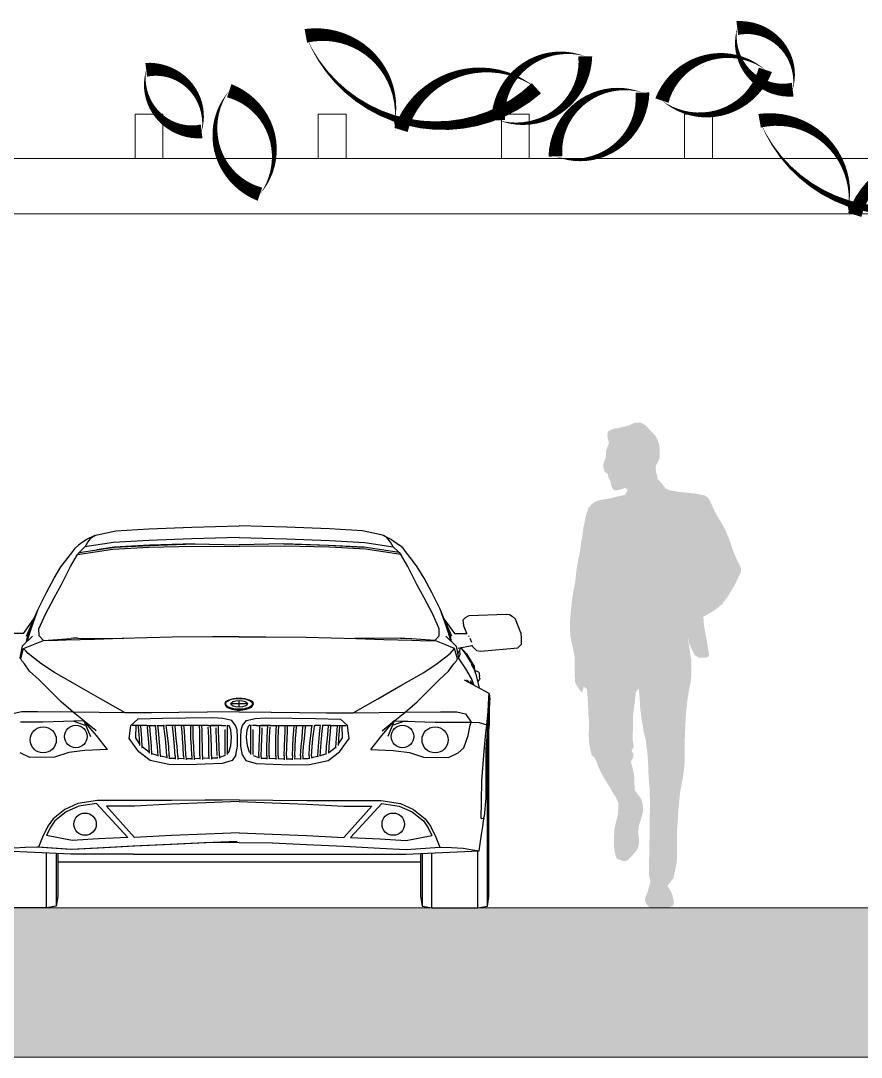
# Model space of a CAD drawing. Header units: metres. Extents: x -686 to 211, y -481 to 125.
# Drawn here: x -287.61 to -284.581, y -345.335 to -341.6 of the extents above; entities that cross this region are included whole.
import ezdxf

# ---------------------------------------------------------------- set-up
doc = ezdxf.new("R2010")
doc.units = ezdxf.units.M
for name, color, linetype in [('SRAFA', 251, 'Continuous'), ('SRAFY', 3, 'Continuous'), ('stafaz', 254, 'Continuous'), ('zariz.predmety', 203, 'Continuous'), ('ZDIVO', 1, 'Continuous')]:
    doc.layers.add(name, color=color, linetype=linetype)

msp = doc.modelspace()

# ---------------------------------------------------------------- hatches: boundary and pattern name
at = {"layer": 'SRAFA', "linetype": 'Continuous', "lineweight": 0}
msp.add_hatch(color=256, dxfattribs=at).paths.add_polyline_path([(-282.678, -344.7964), (-296.8726, -344.7964), (-296.8726, -345.3355), (-282.678, -345.3355)])
at = {"layer": 'stafaz', "linetype": 'Continuous', "ltscale": 0.001}
msp.add_hatch(color=256, dxfattribs=at).paths.add_polyline_path([(-285.3837, -344.0058), (-285.3936, -344.0202), (-285.3958, -344.0387), (-285.3978, -344.0534), (-285.3991, -344.0668), (-285.4011, -344.0816), (-285.4031, -344.097), (-285.4045, -344.1164), (-285.4045, -344.1298), (-285.4045, -344.1439), (-285.4045, -344.1606), (-285.4052, -344.1747), (-285.4058, -344.1888), (-285.4031, -344.2029), (-285.4011, -344.2176), (-285.4092, -344.231), (-285.4025, -344.2431), (-285.4031, -344.2538), (-285.4114, -344.2702), (-285.4045, -344.2967), (-285.4011, -344.3141), (-285.3991, -344.3275), (-285.3991, -344.3476), (-285.3974, -344.3732), (-285.3864, -344.3892), (-285.3743, -344.4046), (-285.3703, -344.418), (-285.3683, -344.4374), (-285.3683, -344.4508), (-285.3716, -344.4649), (-285.3763, -344.481), (-285.3827, -344.5), (-285.3852, -344.5258), (-285.3824, -344.5507), (-285.3824, -344.5614), (-285.3837, -344.5748), (-285.3904, -344.5896), (-285.4011, -344.6023), (-285.4132, -344.615), (-285.4239, -344.6258), (-285.4367, -344.6291), (-285.4494, -344.6244), (-285.4621, -344.6204), (-285.4675, -344.6056), (-285.4708, -344.5909), (-285.4722, -344.5748), (-285.4722, -344.5587), (-285.4728, -344.5447), (-285.4722, -344.5306), (-285.4708, -344.5145), (-285.4682, -344.5031), (-285.4661, -344.491), (-285.4615, -344.4743), (-285.4581, -344.4609), (-285.4574, -344.4421), (-285.4563, -344.4191), (-285.4667, -344.3972), (-285.4789, -344.3785), (-285.4863, -344.3644), (-285.4943, -344.3523), (-285.5043, -344.3356), (-285.5144, -344.3181), (-285.5204, -344.3067), (-285.5291, -344.288), (-285.5358, -344.2692), (-285.5419, -344.2558), (-285.5526, -344.2471), (-285.5566, -344.2317), (-285.5606, -344.2109), (-285.5626, -344.1975), (-285.5633, -344.1814), (-285.5633, -344.1633), (-285.5624, -344.1401), (-285.5633, -344.1131), (-285.5653, -344.099), (-285.5653, -344.0842), (-285.566, -344.0628), (-285.5673, -344.0447), (-285.5686, -344.0231), (-285.5707, -344.0085), (-285.5814, -343.9998), (-285.5874, -344.0212), (-285.5968, -344.0112), (-285.6062, -343.9971), (-285.6129, -343.983), (-285.6136, -343.967), (-285.6136, -343.9556), (-285.6136, -343.9395), (-285.6136, -343.9268), (-285.6136, -343.9087), (-285.6136, -343.8959), (-285.6176, -343.8751), (-285.6216, -343.8577), (-285.6243, -343.8437), (-285.627, -343.8329), (-285.629, -343.8215), (-285.6303, -343.8048), (-285.631, -343.7934), (-285.631, -343.7746), (-285.631, -343.7632), (-285.6297, -343.7471), (-285.6283, -343.7364), (-285.627, -343.7223), (-285.625, -343.7029), (-285.6236, -343.6848), (-285.621, -343.6707), (-285.6189, -343.6553), (-285.6163, -343.6446), (-285.6129, -343.6245), (-285.6102, -343.6071), (-285.6096, -343.5964), (-285.6069, -343.5756), (-285.6049, -343.5622), (-285.6022, -343.5461), (-285.5975, -343.5267), (-285.5955, -343.5139), (-285.5935, -343.5012), (-285.5915, -343.4851), (-285.5895, -343.4737), (-285.5868, -343.4596), (-285.5848, -343.4436), (-285.5834, -343.4308), (-285.5801, -343.4161), (-285.5774, -343.4013), (-285.574, -343.3859), (-285.5707, -343.3732), (-285.5647, -343.3558), (-285.5539, -343.3437), (-285.5419, -343.3343), (-285.5285, -343.329), (-285.5131, -343.3256), (-285.497, -343.3229), (-285.4795, -343.3196), (-285.4668, -343.3162), (-285.4514, -343.3129), (-285.4322, -343.3086), (-285.4226, -343.2881), (-285.434, -343.284), (-285.4447, -343.2881), (-285.4594, -343.2914), (-285.4722, -343.2928), (-285.4802, -343.2814), (-285.4836, -343.2693), (-285.4856, -343.2586), (-285.4923, -343.2472), (-285.4956, -343.2331), (-285.5077, -343.2237), (-285.5104, -343.2103), (-285.5104, -343.1969), (-285.507, -343.1862), (-285.5023, -343.1748), (-285.5017, -343.1621), (-285.501, -343.1507), (-285.497, -343.1386), (-285.4904, -343.1226), (-285.4956, -343.1038), (-285.4963, -343.0917), (-285.495, -343.081), (-285.4842, -343.075), (-285.4715, -343.0696), (-285.4608, -343.0689), (-285.4541, -343.0669), (-285.4206, -343.0595), (-285.4098, -343.0542), (-285.3971, -343.0488), (-285.3864, -343.0488), (-285.375, -343.0488), (-285.3623, -343.0555), (-285.3509, -343.0662), (-285.3375, -343.081), (-285.3221, -343.0971), (-285.314, -343.1138), (-285.31, -343.1259), (-285.308, -343.1413), (-285.3073, -343.1527), (-285.3073, -343.1634), (-285.308, -343.1755), (-285.3127, -343.1875), (-285.323, -343.2055), (-285.3207, -343.2264), (-285.3167, -343.2412), (-285.3147, -343.2539), (-285.3033, -343.2633), (-285.2952, -343.274), (-285.2865, -343.2861), (-285.2698, -343.2928), (-285.2524, -343.2954), (-285.2383, -343.2988), (-285.2262, -343.2988), (-285.2135, -343.3001), (-285.1994, -343.3021), (-285.1867, -343.3035), (-285.1733, -343.3055), (-285.1605, -343.3075), (-285.1471, -343.3102), (-285.1324, -343.3202), (-285.1237, -343.3363), (-285.1143, -343.3578), (-285.1096, -343.3685), (-285.0989, -343.3873), (-285.0882, -343.4047), (-285.0808, -343.4181), (-285.0727, -343.4322), (-285.0647, -343.4516), (-285.0587, -343.4643), (-285.054, -343.4771), (-285.0506, -343.4885), (-285.0439, -343.5079), (-285.0352, -343.5293), (-285.0285, -343.5448), (-285.0211, -343.5588), (-285.0151, -343.5729), (-285.0151, -343.5876), (-285.0238, -343.6051), (-285.0339, -343.6265), (-285.0433, -343.6439), (-285.052, -343.6573), (-285.06, -343.6714), (-285.0687, -343.6835), (-285.0801, -343.6989), (-285.0949, -343.7136), (-285.1096, -343.7244), (-285.1223, -343.7324), (-285.1337, -343.7384), (-285.1506, -343.7479), (-285.1477, -343.7822), (-285.1451, -343.7961), (-285.1418, -343.8148), (-285.1378, -343.8336), (-285.1357, -343.8477), (-285.1331, -343.8651), (-285.1311, -343.8765), (-285.1297, -343.8899), (-285.1411, -343.8959), (-285.1572, -343.8953), (-285.1686, -343.8953), (-285.182, -343.8852), (-285.188, -343.8738), (-285.1947, -343.8604), (-285.2014, -343.845), (-285.2034, -343.8316), (-285.2075, -343.8189), (-285.2048, -343.8316), (-285.2034, -343.8423), (-285.2014, -343.8577), (-285.1994, -343.8684), (-285.1967, -343.8865), (-285.1934, -343.9066), (-285.1934, -343.9221), (-285.1934, -343.9341), (-285.1934, -343.9455), (-285.1934, -343.9569), (-285.1947, -343.9717), (-285.1961, -343.983), (-285.2007, -344.0043), (-285.2041, -344.0226), (-285.2061, -344.0367), (-285.2081, -344.0501), (-285.2095, -344.0635), (-285.2115, -344.0822), (-285.2135, -344.101), (-285.2142, -344.1211), (-285.2155, -344.1385), (-285.2155, -344.1513), (-285.2168, -344.1627), (-285.2168, -344.1761), (-285.2175, -344.1915), (-285.2175, -344.2122), (-285.2175, -344.2257), (-285.2175, -344.2464), (-285.2175, -344.2659), (-285.2182, -344.2786), (-285.2195, -344.292), (-285.2222, -344.3128), (-285.2235, -344.3235), (-285.2262, -344.3369), (-285.2282, -344.3483), (-285.2309, -344.361), (-285.2329, -344.3744), (-285.2349, -344.3878), (-285.2369, -344.4069), (-285.239, -344.4301), (-285.241, -344.4468), (-285.2416, -344.4642), (-285.2423, -344.479), (-285.2436, -344.4937), (-285.2443, -344.5065), (-285.245, -344.5172), (-285.2457, -344.538), (-285.2457, -344.5507), (-285.2457, -344.5621), (-285.2457, -344.5829), (-285.2457, -344.601), (-285.2457, -344.6211), (-285.2463, -344.6325), (-285.2497, -344.6499), (-285.2524, -344.6653), (-285.2564, -344.6794), (-285.2577, -344.6901), (-285.2678, -344.7015), (-285.28, -344.7178), (-285.2684, -344.7363), (-285.2617, -344.7517), (-285.2584, -344.7658), (-285.2564, -344.7772), (-285.2591, -344.7886), (-285.2758, -344.796), (-285.2899, -344.7966), (-285.3006, -344.7966), (-285.318, -344.7966), (-285.3355, -344.7966), (-285.3469, -344.7933), (-285.3576, -344.7806), (-285.3616, -344.7658), (-285.3556, -344.7497), (-285.3509, -344.7377), (-285.3469, -344.7236), (-285.341, -344.705), (-285.3455, -344.6827), (-285.3469, -344.6693), (-285.3469, -344.6586), (-285.3462, -344.6472), (-285.3462, -344.6271), (-285.3455, -344.609), (-285.3455, -344.5916), (-285.3455, -344.5788), (-285.3448, -344.5634), (-285.3442, -344.5453), (-285.3435, -344.5272), (-285.3435, -344.5085), (-285.3435, -344.487), (-285.3435, -344.4736), (-285.3435, -344.4622), (-285.3428, -344.4415), (-285.3428, -344.4247), (-285.3428, -344.4059), (-285.3442, -344.3872), (-285.3442, -344.3687), (-285.3462, -344.3496), (-285.3469, -344.3362), (-285.3482, -344.3141), (-285.3482, -344.2947), (-285.3502, -344.2706), (-285.3509, -344.2558), (-285.3526, -344.2334), (-285.3556, -344.2156), (-285.357, -344.1961), (-285.3643, -344.168), (-285.3676, -344.1479), (-285.3703, -344.1358), (-285.3716, -344.1245), (-285.3743, -344.1111), (-285.375, -344.0983), (-285.3777, -344.0836), (-285.3784, -344.0722), (-285.379, -344.0561), (-285.3804, -344.036), (-285.3817, -344.0239)])

# ---------------------------------------------------------------- linework, layer by layer
at = {"color": 7, "linetype": 'Continuous'}
for p, q in [((-287.1485, -343.4316), (-286.9942, -343.4249)), ((-286.9942, -343.4249), (-286.8233, -343.4208)), ((-286.6525, -343.4249), (-286.8233, -343.4208)), ((-286.4982, -343.4316), (-286.6525, -343.4249)), ((-287.3439, -343.4547), (-287.3728, -343.4697)), ((-287.3689, -343.4786), (-287.3554, -343.4628)), ((-287.3554, -343.4628), (-287.3439, -343.4547)), ((-287.3439, -343.4547), (-287.3352, -343.4524)), ((-287.3352, -343.4524), (-287.2681, -343.4382)), ((-287.2681, -343.4382), (-287.1485, -343.4316)), ((-286.8233, -343.4629), (-286.9943, -343.467)), ((-286.8233, -343.4629), (-286.6525, -343.467)), ((-286.3786, -343.4382), (-286.4982, -343.4316)), ((-286.3115, -343.4524), (-286.3786, -343.4382)), ((-286.3028, -343.4547), (-286.3115, -343.4524)), ((-286.2913, -343.4628), (-286.3028, -343.4547)), ((-286.3028, -343.4547), (-286.2739, -343.4697)), ((-286.2778, -343.4786), (-286.2913, -343.4628)), ((-287.423, -343.5123), (-287.4145, -343.5013)), ((-287.4145, -343.5013), (-287.4017, -343.4901)), ((-287.3728, -343.4697), (-287.4017, -343.4901)), ((-287.3999, -343.5162), (-287.273, -343.4974)), ((-287.3998, -343.5161), (-287.3788, -343.4962)), ((-287.2761, -343.4803), (-287.3788, -343.4962)), ((-287.3786, -343.4962), (-287.3689, -343.4786)), ((-287.2731, -343.4974), (-287.3364, -343.5068)), ((-287.2785, -343.5045), (-287.1485, -343.4977)), ((-287.1486, -343.4736), (-287.2761, -343.4803)), ((-287.1458, -343.4906), (-287.2731, -343.4974)), ((-287.273, -343.4974), (-287.1458, -343.4907)), ((-286.9943, -343.467), (-287.1486, -343.4736)), ((-287.1485, -343.4977), (-286.987, -343.4932)), ((-286.9843, -343.4851), (-287.1458, -343.4906)), ((-287.1458, -343.4907), (-286.9843, -343.4851)), ((-286.987, -343.4932), (-286.8233, -343.4944)), ((-286.9843, -343.4851), (-286.8233, -343.4883)), ((-286.6624, -343.4851), (-286.8233, -343.4883)), ((-286.6597, -343.4932), (-286.8233, -343.4944)), ((-286.6624, -343.4851), (-286.5009, -343.4906)), ((-286.5009, -343.4907), (-286.6624, -343.4851)), ((-286.4982, -343.4977), (-286.6597, -343.4932)), ((-286.6525, -343.467), (-286.4982, -343.4736)), ((-286.5009, -343.4906), (-286.3737, -343.4974)), ((-286.3737, -343.4974), (-286.5009, -343.4907)), ((-286.4982, -343.4736), (-286.3707, -343.4803)), ((-286.3682, -343.5045), (-286.4982, -343.4977)), ((-286.2468, -343.5162), (-286.3737, -343.4974)), ((-286.3707, -343.4803), (-286.268, -343.4962)), ((-286.2681, -343.4962), (-286.2778, -343.4786)), ((-286.2739, -343.4697), (-286.245, -343.4901)), ((-286.2487, -343.5144), (-286.268, -343.4962)), ((-286.2322, -343.5013), (-286.245, -343.4901)), ((-286.2237, -343.5123), (-286.2322, -343.5013)), ((-287.4482, -343.5458), (-287.4316, -343.5236)), ((-287.4316, -343.5236), (-287.423, -343.5123)), ((-287.4309, -343.5671), (-287.4061, -343.5234)), ((-287.4061, -343.5234), (-287.2785, -343.5045)), ((-287.3999, -343.5162), (-287.4061, -343.5234)), ((-287.3999, -343.5162), (-287.3929, -343.5097)), ((-286.2406, -343.5234), (-286.3682, -343.5045)), ((-286.2468, -343.5162), (-286.2508, -343.5124)), ((-286.2468, -343.5162), (-286.2406, -343.5234)), ((-286.2158, -343.5671), (-286.2406, -343.5234)), ((-286.2151, -343.5236), (-286.2237, -343.5123)), ((-286.1985, -343.5458), (-286.2151, -343.5236)), ((-287.4902, -343.6091), (-287.4654, -343.5682)), ((-287.4654, -343.5682), (-287.4482, -343.5458)), ((-287.4633, -343.6313), (-287.4309, -343.5671)), ((-286.1834, -343.6313), (-286.2158, -343.5671)), ((-286.1813, -343.5682), (-286.1985, -343.5458)), ((-286.1565, -343.6091), (-286.1813, -343.5682)), ((-287.5181, -343.6611), (-287.4902, -343.6091)), ((-286.1286, -343.6611), (-286.1565, -343.6091)), ((-287.4904, -343.6797), (-287.4633, -343.6313)), ((-286.1563, -343.6797), (-286.1834, -343.6313)), ((-287.5477, -343.7207), (-287.5181, -343.6611)), ((-287.5217, -343.7392), (-287.4904, -343.6797)), ((-286.125, -343.7392), (-286.1563, -343.6797)), ((-286.099, -343.7207), (-286.1286, -343.6611)), ((-287.5709, -343.7838), (-287.5477, -343.7207)), ((-287.5602, -343.7503), (-287.5477, -343.7207)), ((-286.0865, -343.7503), (-286.099, -343.7207)), ((-286.0758, -343.7838), (-286.099, -343.7207)), ((-287.6002, -343.8087), (-287.5627, -343.756)), ((-287.5897, -343.818), (-287.5602, -343.7503)), ((-287.5833, -343.8099), (-287.5602, -343.7503)), ((-287.5446, -343.7913), (-287.5217, -343.7392)), ((-286.1021, -343.7913), (-286.125, -343.7392)), ((-286.0634, -343.8099), (-286.0865, -343.7503)), ((-286.057, -343.818), (-286.0865, -343.7503)), ((-286.0465, -343.8087), (-286.084, -343.756)), ((-286.0173, -343.7599), (-286.0077, -343.7502)), ((-286.0173, -343.7599), (-286.0173, -343.7603)), ((-286.0173, -343.7603), (-286.0148, -343.7779)), ((-286.0077, -343.7502), (-285.9941, -343.7437)), ((-285.9941, -343.7437), (-285.8606, -343.7384)), ((-285.8606, -343.7384), (-285.8492, -343.7404)), ((-285.8492, -343.7404), (-285.8395, -343.7454)), ((-285.8395, -343.7454), (-285.8276, -343.7566)), ((-285.8083, -343.8059), (-285.8276, -343.7566)), ((-287.5869, -343.8364), (-287.5709, -343.7838)), ((-287.5709, -343.7838), (-287.5709, -343.7838)), ((-287.5442, -343.8173), (-287.5446, -343.7913)), ((-286.1025, -343.8173), (-286.1021, -343.7913)), ((-286.0758, -343.7838), (-286.0758, -343.7838)), ((-286.0597, -343.8364), (-286.0758, -343.7838)), ((-286.0029, -343.8087), (-286.0148, -343.7779)), ((-287.599, -343.8087), (-287.6456, -343.8087)), ((-287.605, -343.8539), (-287.5681, -343.8181)), ((-287.5892, -343.8386), (-287.5833, -343.8099)), ((-287.5641, -343.8478), (-287.5285, -343.8333)), ((-287.5285, -343.8333), (-287.5442, -343.8173)), ((-287.5286, -343.8333), (-287.5285, -343.8333)), ((-287.5285, -343.8333), (-287.4282, -343.8261)), ((-287.5044, -343.8351), (-287.5285, -343.8333)), ((-287.4462, -343.8322), (-287.5044, -343.8351)), ((-287.3444, -343.8294), (-287.4462, -343.8322)), ((-287.4199, -343.8255), (-287.4282, -343.8261)), ((-287.4051, -343.8255), (-287.4199, -343.8255)), ((-287.4051, -343.8255), (-287.24, -343.8261)), ((-287.2454, -343.8263), (-287.3444, -343.8294)), ((-287.0644, -343.8212), (-287.2454, -343.8263)), ((-286.9192, -343.82), (-287.0644, -343.8212)), ((-286.8233, -343.8203), (-286.9192, -343.82)), ((-286.8233, -343.8203), (-286.7275, -343.82)), ((-286.7275, -343.82), (-286.5822, -343.8212)), ((-286.5822, -343.8212), (-286.4013, -343.8263)), ((-286.2416, -343.8255), (-286.4067, -343.8261)), ((-286.4013, -343.8263), (-286.3023, -343.8294)), ((-286.3023, -343.8294), (-286.2005, -343.8322)), ((-286.2416, -343.8255), (-286.2268, -343.8255)), ((-286.2268, -343.8255), (-286.2185, -343.8261)), ((-286.1182, -343.8333), (-286.2185, -343.8261)), ((-286.2005, -343.8322), (-286.1423, -343.8351)), ((-286.1423, -343.8351), (-286.1182, -343.8333)), ((-286.1182, -343.8333), (-286.1025, -343.8173)), ((-286.1181, -343.8333), (-286.1182, -343.8333)), ((-286.0825, -343.8478), (-286.1182, -343.8333)), ((-286.0417, -343.8539), (-286.0786, -343.8181)), ((-286.0575, -343.8386), (-286.0634, -343.8099)), ((-286.057, -343.818), (-286.057, -343.818)), ((-286.0477, -343.8087), (-286.0011, -343.8087)), ((-285.9955, -343.818), (-285.996, -343.8171)), ((-285.9955, -343.818), (-285.9952, -343.8187)), ((-285.9921, -343.8254), (-285.9859, -343.8392)), ((-285.8083, -343.8059), (-285.8071, -343.8275)), ((-285.8071, -343.8275), (-285.8071, -343.8476)), ((-287.605, -343.8539), (-287.614, -343.8966)), ((-287.61, -343.8994), (-287.5998, -343.8623)), ((-287.5998, -343.8623), (-287.5641, -343.8478)), ((-287.5924, -343.8704), (-287.5998, -343.8623)), ((-287.5835, -343.8802), (-287.5924, -343.8704)), ((-286.0469, -343.8623), (-286.0825, -343.8478)), ((-286.0632, -343.8802), (-286.0543, -343.8704)), ((-286.0543, -343.8704), (-286.0469, -343.8623)), ((-286.0367, -343.8994), (-286.0469, -343.8623)), ((-286.0417, -343.8539), (-286.0327, -343.8966)), ((-286.0241, -343.8587), (-286.0348, -343.8802)), ((-286.0338, -343.8606), (-285.985, -343.8512)), ((-286.0294, -343.8693), (-286.0279, -343.8836)), ((-286.0248, -343.86), (-286.0063, -343.8841)), ((-286.0243, -343.8591), (-286.0038, -343.8812)), ((-285.9855, -343.8501), (-285.984, -343.8535)), ((-285.984, -343.8535), (-285.9685, -343.8701)), ((-285.9685, -343.8701), (-285.9524, -343.8715)), ((-285.9524, -343.8715), (-285.819, -343.8602)), ((-285.819, -343.8602), (-285.8189, -343.8602)), ((-285.8189, -343.8602), (-285.8071, -343.8476)), ((-287.61, -343.8994), (-287.614, -343.8966)), ((-287.6063, -343.907), (-287.61, -343.8994)), ((-287.5972, -343.9176), (-287.6063, -343.907)), ((-287.5376, -343.917), (-287.5835, -343.8802)), ((-286.1091, -343.917), (-286.0632, -343.8802)), ((-286.0495, -343.9176), (-286.0404, -343.907)), ((-286.0404, -343.907), (-286.0367, -343.8994)), ((-286.0367, -343.8994), (-286.0327, -343.8966)), ((-286.0358, -343.8816), (-286.0348, -343.8802)), ((-286.0279, -343.8836), (-286.0327, -343.8966)), ((-286.0067, -343.9361), (-286.0327, -343.8966)), ((-286.0063, -343.8841), (-285.979, -343.9287)), ((-286.0038, -343.8812), (-285.9868, -343.9096)), ((-285.9868, -343.9096), (-285.9769, -343.9262)), ((-287.5784, -343.9438), (-287.5972, -343.9176)), ((-287.5443, -343.9754), (-287.5784, -343.9438)), ((-287.4884, -343.9486), (-287.5376, -343.917)), ((-287.4065, -343.9958), (-287.4884, -343.9486)), ((-286.2402, -343.9958), (-286.1583, -343.9486)), ((-286.1583, -343.9486), (-286.1091, -343.917)), ((-286.1024, -343.9754), (-286.0683, -343.9438)), ((-286.0683, -343.9438), (-286.0495, -343.9176)), ((-285.986, -343.9706), (-286.0067, -343.9361)), ((-285.9859, -343.9206), (-285.9869, -343.9187)), ((-285.9869, -343.9187), (-285.9863, -343.9194)), ((-285.9863, -343.9194), (-285.9843, -343.9224)), ((-285.9835, -343.9248), (-285.9859, -343.9206)), ((-285.9843, -343.9224), (-285.9819, -343.9261)), ((-285.9805, -343.9301), (-285.9835, -343.9248)), ((-285.9819, -343.9261), (-285.9775, -343.9331)), ((-285.976, -343.9375), (-285.9805, -343.9301)), ((-285.9781, -343.9313), (-285.979, -343.9287)), ((-285.9775, -343.9331), (-285.9781, -343.9313)), ((-285.9775, -343.9331), (-285.9772, -343.9355)), ((-285.9769, -343.9262), (-285.9751, -343.9403)), ((-285.9755, -343.9391), (-285.976, -343.9375)), ((-285.972, -343.9496), (-285.9755, -343.9391)), ((-285.9691, -343.9443), (-285.9738, -343.9443)), ((-285.9685, -343.9601), (-285.972, -343.9496)), ((-285.9591, -343.9472), (-285.9691, -343.9443)), ((-285.9591, -343.9472), (-285.957, -343.9606)), ((-287.5018, -344.0175), (-287.5443, -343.9754)), ((-286.1449, -344.0175), (-286.1024, -343.9754)), ((-285.9218, -344.0242), (-286.0107, -343.9769)), ((-285.9892, -343.9884), (-286.0037, -343.9759)), ((-285.9962, -343.9824), (-285.9965, -343.9818)), ((-285.9828, -343.9918), (-285.9895, -343.9785)), ((-285.9765, -343.9952), (-285.986, -343.9706)), ((-285.9568, -344.0056), (-285.9685, -343.9601)), ((-285.9574, -343.9729), (-285.9631, -343.9812)), ((-285.9562, -343.969), (-285.9574, -343.9729)), ((-285.9566, -343.9644), (-285.957, -343.9606)), ((-285.9562, -343.969), (-285.9566, -343.9644)), ((-287.4644, -344.0543), (-287.5018, -344.0175)), ((-287.3231, -344.0432), (-287.4065, -343.9958)), ((-286.3235, -344.0432), (-286.2402, -343.9958)), ((-286.1823, -344.0543), (-286.1449, -344.0175)), ((-285.9237, -344.0399), (-285.9218, -344.0242)), ((-285.9218, -344.0242), (-285.9199, -344.0479)), ((-287.422, -344.0923), (-287.4644, -344.0543)), ((-287.234, -344.0947), (-287.3231, -344.0432)), ((-286.4127, -344.0947), (-286.3235, -344.0432)), ((-286.2247, -344.0923), (-286.1823, -344.0543)), ((-285.9258, -344.0899), (-285.9237, -344.0399)), ((-285.921, -344.0873), (-285.9199, -344.0479)), ((-287.6076, -344.091), (-287.6387, -344.0984)), ((-287.5494, -344.091), (-287.6076, -344.091)), ((-287.422, -344.0923), (-287.5494, -344.091)), ((-287.234, -344.0947), (-287.422, -344.0923)), ((-287.4203, -344.0936), (-287.422, -344.0923)), ((-287.4022, -344.1076), (-287.4203, -344.0936)), ((-287.1386, -344.0938), (-287.234, -344.0947)), ((-287.0405, -344.0929), (-287.1386, -344.0938)), ((-286.9386, -344.092), (-287.0405, -344.0929)), ((-286.8233, -344.091), (-286.9386, -344.092)), ((-286.8233, -344.091), (-286.7081, -344.092)), ((-286.7081, -344.092), (-286.6062, -344.0929)), ((-286.6062, -344.0929), (-286.5081, -344.0938)), ((-286.5081, -344.0938), (-286.4127, -344.0947)), ((-286.4127, -344.0947), (-286.2247, -344.0923)), ((-286.2445, -344.1076), (-286.2247, -344.0923)), ((-286.2247, -344.0923), (-286.0973, -344.091)), ((-286.0973, -344.091), (-286.0391, -344.091)), ((-286.0391, -344.091), (-286.008, -344.0984)), ((-286.008, -344.0984), (-285.987, -344.1273)), ((-285.9307, -344.1373), (-285.9258, -344.0899)), ((-285.9283, -344.1529), (-285.9258, -344.0899)), ((-285.921, -344.0689), (-285.9256, -344.0848)), ((-285.9212, -344.1319), (-285.921, -344.0873)), ((-285.921, -344.0873), (-285.921, -344.0689)), ((-287.5298, -344.1273), (-287.6107, -344.1273)), ((-287.3824, -344.123), (-287.5298, -344.1273)), ((-287.4193, -344.1241), (-287.379, -344.1384)), ((-287.3841, -344.1217), (-287.4022, -344.1076)), ((-287.3388, -344.1594), (-287.3824, -344.123)), ((-287.3371, -344.1756), (-287.3824, -344.123)), ((-287.3824, -344.123), (-287.3594, -344.1793)), ((-287.1883, -344.1176), (-287.2134, -344.1399)), ((-287.0982, -344.1146), (-287.1883, -344.1176)), ((-287.0159, -344.1133), (-287.0982, -344.1146)), ((-286.9178, -344.1127), (-287.0159, -344.1133)), ((-286.8817, -344.1141), (-286.9178, -344.1127)), ((-286.8499, -344.1222), (-286.8817, -344.1141)), ((-286.8359, -344.14), (-286.8499, -344.1222)), ((-286.8108, -344.14), (-286.7968, -344.1222)), ((-286.7968, -344.1222), (-286.765, -344.1141)), ((-286.765, -344.1141), (-286.7289, -344.1127)), ((-286.7289, -344.1127), (-286.6308, -344.1133)), ((-286.6308, -344.1133), (-286.5485, -344.1146)), ((-286.5485, -344.1146), (-286.4584, -344.1176)), ((-286.4584, -344.1176), (-286.4333, -344.1399)), ((-286.3096, -344.1756), (-286.2643, -344.123)), ((-286.3079, -344.1594), (-286.2643, -344.123)), ((-286.2643, -344.123), (-286.2873, -344.1793)), ((-286.2274, -344.1241), (-286.2677, -344.1384)), ((-286.2643, -344.123), (-286.2626, -344.1217)), ((-286.2643, -344.123), (-286.2274, -344.1241)), ((-286.2643, -344.123), (-286.1169, -344.1273)), ((-286.2626, -344.1217), (-286.2445, -344.1076)), ((-286.2274, -344.1241), (-286.2156, -344.1244)), ((-286.1168, -344.1273), (-286.036, -344.1273)), ((-286.036, -344.1273), (-285.987, -344.1273)), ((-285.9904, -344.1385), (-285.987, -344.1273)), ((-285.987, -344.1273), (-285.9585, -344.1291)), ((-285.9585, -344.1291), (-285.9307, -344.1373)), ((-285.9263, -344.102), (-285.9231, -344.1225)), ((-285.9231, -344.1273), (-285.9231, -344.1225)), ((-285.9231, -344.1225), (-285.9231, -344.1225)), ((-285.9231, -344.1416), (-285.9231, -344.1273)), ((-285.9228, -344.1522), (-285.9212, -344.1319)), ((-287.3387, -344.1594), (-287.3388, -344.1594)), ((-287.2196, -344.1872), (-287.2134, -344.1399)), ((-287.1544, -344.1401), (-287.2087, -344.14)), ((-287.1961, -344.1846), (-287.1941, -344.14)), ((-287.185, -344.14), (-287.1864, -344.1425)), ((-287.1849, -344.1607), (-287.1864, -344.1425)), ((-287.1829, -344.187), (-287.1849, -344.1607)), ((-287.1764, -344.1579), (-287.1778, -344.14)), ((-287.1743, -344.1852), (-287.1764, -344.1579)), ((-287.1544, -344.1401), (-287.1227, -344.1401)), ((-287.1518, -344.1401), (-287.1536, -344.1437)), ((-287.1523, -344.1611), (-287.1536, -344.1437)), ((-287.1501, -344.1873), (-287.1523, -344.1611)), ((-287.1437, -344.1579), (-287.1451, -344.1401)), ((-287.1416, -344.1851), (-287.1437, -344.1579)), ((-287.1235, -344.1401), (-287.1249, -344.1422)), ((-287.1225, -344.1607), (-287.1249, -344.1422)), ((-287.1206, -344.1874), (-287.1225, -344.1607)), ((-287.1171, -344.1402), (-287.0963, -344.1402)), ((-287.1136, -344.158), (-287.116, -344.1402)), ((-287.1116, -344.1853), (-287.1136, -344.158)), ((-287.0933, -344.1402), (-287.0963, -344.1402)), ((-287.0933, -344.1402), (-287.0946, -344.1427)), ((-287.0923, -344.1611), (-287.0946, -344.1427)), ((-287.089, -344.1873), (-287.0923, -344.1611)), ((-287.0734, -344.1402), (-287.0873, -344.1402)), ((-287.0837, -344.1578), (-287.0859, -344.1402)), ((-287.0802, -344.1851), (-287.0837, -344.1578)), ((-286.9956, -344.14), (-287.0734, -344.1402)), ((-287.0617, -344.1402), (-287.0629, -344.143)), ((-287.0608, -344.1612), (-287.0629, -344.143)), ((-287.0587, -344.1871), (-287.0608, -344.1612)), ((-287.0523, -344.1579), (-287.0544, -344.1401)), ((-287.0501, -344.1851), (-287.0523, -344.1579)), ((-287.0293, -344.1401), (-287.0306, -344.1429)), ((-287.029, -344.1611), (-287.0306, -344.1429)), ((-287.027, -344.187), (-287.029, -344.1611)), ((-287.0207, -344.1579), (-287.0221, -344.1401)), ((-287.0186, -344.185), (-287.0207, -344.1579)), ((-286.9962, -344.14), (-286.9975, -344.143)), ((-286.9975, -344.1611), (-286.9975, -344.143)), ((-286.9968, -344.1869), (-286.9975, -344.1611)), ((-286.9363, -344.1399), (-286.9956, -344.14)), ((-286.9956, -344.14), (-286.9956, -344.14)), ((-286.9891, -344.1579), (-286.9891, -344.14)), ((-286.9884, -344.1852), (-286.9891, -344.1579)), ((-286.9646, -344.1399), (-286.9659, -344.1425)), ((-286.9654, -344.1608), (-286.9659, -344.1425)), ((-286.9646, -344.1868), (-286.9654, -344.1608)), ((-286.9569, -344.158), (-286.9575, -344.1399)), ((-286.9561, -344.1853), (-286.9569, -344.158)), ((-286.9363, -344.1399), (-286.9037, -344.1399)), ((-286.9336, -344.1399), (-286.9363, -344.1399)), ((-286.9342, -344.1607), (-286.9347, -344.1463)), ((-286.9331, -344.1869), (-286.9342, -344.1607)), ((-286.9336, -344.1399), (-286.934, -344.1407)), ((-286.905, -344.1399), (-286.9269, -344.1399)), ((-286.9258, -344.1579), (-286.9264, -344.1422)), ((-286.9245, -344.1852), (-286.9258, -344.1579)), ((-286.906, -344.1605), (-286.9062, -344.1486)), ((-286.9046, -344.1869), (-286.906, -344.1605)), ((-286.905, -344.1399), (-286.9056, -344.141)), ((-286.8865, -344.1399), (-286.9037, -344.1399)), ((-286.9004, -344.1399), (-286.8979, -344.1399)), ((-286.8865, -344.1399), (-286.8979, -344.1399)), ((-286.8976, -344.1579), (-286.8979, -344.1399)), ((-286.8962, -344.1852), (-286.8976, -344.1579)), ((-286.8865, -344.1399), (-286.8712, -344.1399)), ((-286.8738, -344.1604), (-286.8738, -344.1538)), ((-286.8738, -344.1868), (-286.8738, -344.1604)), ((-286.8727, -344.1399), (-286.8733, -344.1411)), ((-286.8679, -344.14), (-286.8588, -344.14)), ((-286.8655, -344.158), (-286.8655, -344.14)), ((-286.8655, -344.1855), (-286.8655, -344.158)), ((-286.8528, -344.1549), (-286.8588, -344.14)), ((-286.8503, -344.1822), (-286.8528, -344.1549)), ((-286.8304, -344.1556), (-286.8359, -344.14)), ((-286.8292, -344.183), (-286.8304, -344.1556)), ((-286.8175, -344.183), (-286.8163, -344.1556)), ((-286.8163, -344.1556), (-286.8108, -344.14)), ((-286.7964, -344.1822), (-286.7939, -344.1549)), ((-286.7939, -344.1549), (-286.7879, -344.14)), ((-286.7788, -344.14), (-286.7879, -344.14)), ((-286.7812, -344.158), (-286.7812, -344.14)), ((-286.7812, -344.1855), (-286.7812, -344.158)), ((-286.7602, -344.1399), (-286.7755, -344.1399)), ((-286.774, -344.1399), (-286.7734, -344.1411)), ((-286.7729, -344.1604), (-286.7729, -344.1538)), ((-286.7729, -344.1868), (-286.7729, -344.1604)), ((-286.7602, -344.1399), (-286.743, -344.1399)), ((-286.7602, -344.1399), (-286.7488, -344.1399)), ((-286.7505, -344.1852), (-286.7491, -344.1579)), ((-286.7491, -344.1579), (-286.7488, -344.1399)), ((-286.7463, -344.1399), (-286.7488, -344.1399)), ((-286.7104, -344.1399), (-286.743, -344.1399)), ((-286.7421, -344.1869), (-286.7407, -344.1605)), ((-286.7417, -344.1399), (-286.7198, -344.1399)), ((-286.7417, -344.1399), (-286.7411, -344.141)), ((-286.7407, -344.1605), (-286.7405, -344.1486)), ((-286.7222, -344.1852), (-286.7209, -344.1579)), ((-286.7209, -344.1579), (-286.7203, -344.1422)), ((-286.7136, -344.1869), (-286.7125, -344.1607)), ((-286.7131, -344.1399), (-286.7104, -344.1399)), ((-286.7131, -344.1399), (-286.7127, -344.1407)), ((-286.7125, -344.1607), (-286.7119, -344.1463)), ((-286.7104, -344.1399), (-286.6511, -344.14)), ((-286.6906, -344.1853), (-286.6898, -344.158)), ((-286.6898, -344.158), (-286.6892, -344.1399)), ((-286.6821, -344.1399), (-286.6808, -344.1425)), ((-286.6821, -344.1868), (-286.6813, -344.1608)), ((-286.6813, -344.1608), (-286.6808, -344.1425)), ((-286.6583, -344.1852), (-286.6576, -344.1579)), ((-286.6576, -344.1579), (-286.6576, -344.14)), ((-286.651, -344.14), (-286.6511, -344.14)), ((-286.651, -344.14), (-286.5733, -344.1402)), ((-286.6505, -344.14), (-286.6492, -344.143)), ((-286.6499, -344.1869), (-286.6492, -344.1611)), ((-286.6492, -344.1611), (-286.6492, -344.143)), ((-286.6281, -344.185), (-286.626, -344.1579)), ((-286.626, -344.1579), (-286.6246, -344.1401)), ((-286.6197, -344.187), (-286.6177, -344.1611)), ((-286.6177, -344.1611), (-286.6161, -344.1429)), ((-286.6174, -344.1401), (-286.6161, -344.1429)), ((-286.5966, -344.1851), (-286.5944, -344.1579)), ((-286.5944, -344.1579), (-286.5923, -344.1401)), ((-286.588, -344.1871), (-286.5859, -344.1612)), ((-286.5859, -344.1612), (-286.5838, -344.143)), ((-286.585, -344.1402), (-286.5838, -344.143)), ((-286.5733, -344.1402), (-286.5594, -344.1402)), ((-286.5665, -344.1851), (-286.563, -344.1578)), ((-286.563, -344.1578), (-286.5608, -344.1402)), ((-286.5577, -344.1873), (-286.5544, -344.1611)), ((-286.5544, -344.1611), (-286.5521, -344.1427)), ((-286.5534, -344.1402), (-286.5504, -344.1402)), ((-286.5534, -344.1402), (-286.5521, -344.1427)), ((-286.5296, -344.1402), (-286.5504, -344.1402)), ((-286.5504, -344.1402), (-286.5504, -344.1402)), ((-286.5351, -344.1853), (-286.5331, -344.158)), ((-286.5331, -344.158), (-286.5307, -344.1402)), ((-286.5261, -344.1874), (-286.5242, -344.1607)), ((-286.5242, -344.1607), (-286.5218, -344.1422)), ((-286.4923, -344.1401), (-286.524, -344.1401)), ((-286.5232, -344.1401), (-286.5218, -344.1422)), ((-286.5051, -344.1851), (-286.503, -344.1579)), ((-286.503, -344.1579), (-286.5016, -344.1401)), ((-286.4966, -344.1873), (-286.4944, -344.1611)), ((-286.4949, -344.1401), (-286.4931, -344.1437)), ((-286.4944, -344.1611), (-286.4931, -344.1437)), ((-286.4923, -344.1401), (-286.438, -344.14)), ((-286.4724, -344.1852), (-286.4703, -344.1579)), ((-286.4703, -344.1579), (-286.4689, -344.14)), ((-286.4638, -344.187), (-286.4617, -344.1607)), ((-286.4617, -344.1607), (-286.4603, -344.1425)), ((-286.4616, -344.14), (-286.4603, -344.1425)), ((-286.4506, -344.1846), (-286.4526, -344.14)), ((-286.427, -344.1872), (-286.4333, -344.1399)), ((-286.308, -344.1594), (-286.3079, -344.1594)), ((-285.9984, -344.1756), (-285.9904, -344.1385)), ((-285.9401, -344.2318), (-285.9338, -344.1661)), ((-285.9284, -344.153), (-285.934, -344.224)), ((-285.9338, -344.1661), (-285.9307, -344.1373)), ((-285.9307, -344.1373), (-285.9284, -344.1529)), ((-285.9286, -344.791), (-285.9286, -344.1555)), ((-285.9231, -344.1649), (-285.9231, -344.1416)), ((-287.2978, -344.2258), (-287.3371, -344.1756)), ((-287.1846, -344.235), (-287.2196, -344.1872)), ((-287.1819, -344.2054), (-287.1961, -344.1846)), ((-287.1815, -344.2125), (-287.1829, -344.187)), ((-287.1724, -344.2193), (-287.1743, -344.1852)), ((-287.1473, -344.2173), (-287.1501, -344.1873)), ((-287.1387, -344.2159), (-287.1416, -344.1851)), ((-287.1178, -344.2167), (-287.1206, -344.1874)), ((-287.1088, -344.2152), (-287.1116, -344.1853)), ((-287.086, -344.2172), (-287.089, -344.1873)), ((-287.0772, -344.2159), (-287.0802, -344.1851)), ((-287.0559, -344.2171), (-287.0587, -344.1871)), ((-287.0471, -344.2158), (-287.0501, -344.1851)), ((-287.025, -344.217), (-287.027, -344.187)), ((-287.0165, -344.2158), (-287.0186, -344.185)), ((-286.9954, -344.217), (-286.9968, -344.1869)), ((-286.9871, -344.2159), (-286.9884, -344.1852)), ((-286.9644, -344.2168), (-286.9646, -344.1868)), ((-286.9559, -344.2162), (-286.9561, -344.1853)), ((-286.932, -344.2169), (-286.9331, -344.1869)), ((-286.9234, -344.2161), (-286.9245, -344.1852)), ((-286.9039, -344.2169), (-286.9046, -344.1869)), ((-286.8955, -344.216), (-286.8962, -344.1852)), ((-286.8738, -344.217), (-286.8738, -344.1868)), ((-286.8655, -344.2162), (-286.8655, -344.1855)), ((-286.8532, -344.2137), (-286.8503, -344.1822)), ((-286.8292, -344.2138), (-286.8292, -344.183)), ((-286.8175, -344.2138), (-286.8175, -344.183)), ((-286.7935, -344.2137), (-286.7964, -344.1822)), ((-286.7812, -344.2162), (-286.7812, -344.1855)), ((-286.7729, -344.217), (-286.7729, -344.1868)), ((-286.7512, -344.216), (-286.7505, -344.1852)), ((-286.7428, -344.2169), (-286.7421, -344.1869)), ((-286.7233, -344.2161), (-286.7222, -344.1852)), ((-286.7147, -344.2169), (-286.7136, -344.1869)), ((-286.6908, -344.2162), (-286.6906, -344.1853)), ((-286.6823, -344.2168), (-286.6821, -344.1868)), ((-286.6596, -344.2159), (-286.6583, -344.1852)), ((-286.6512, -344.217), (-286.6499, -344.1869)), ((-286.6302, -344.2158), (-286.6281, -344.185)), ((-286.6217, -344.217), (-286.6197, -344.187)), ((-286.5995, -344.2158), (-286.5966, -344.1851)), ((-286.5908, -344.2171), (-286.588, -344.1871)), ((-286.5695, -344.2159), (-286.5665, -344.1851)), ((-286.5607, -344.2172), (-286.5577, -344.1873)), ((-286.5379, -344.2152), (-286.5351, -344.1853)), ((-286.5289, -344.2167), (-286.5261, -344.1874)), ((-286.508, -344.2159), (-286.5051, -344.1851)), ((-286.4994, -344.2173), (-286.4966, -344.1873)), ((-286.4743, -344.2193), (-286.4724, -344.1852)), ((-286.4652, -344.2125), (-286.4638, -344.187)), ((-286.4648, -344.2054), (-286.4506, -344.1846)), ((-286.4621, -344.235), (-286.427, -344.1872)), ((-286.3489, -344.2258), (-286.3096, -344.1756)), ((-286.0134, -344.2203), (-285.9984, -344.1756)), ((-287.5777, -344.2556), (-287.6122, -344.238)), ((-287.4369, -344.2369), (-287.4883, -344.2537)), ((-287.3788, -344.2304), (-287.4369, -344.2369)), ((-287.2978, -344.2258), (-287.3788, -344.2304)), ((-287.1445, -344.266), (-287.1846, -344.235)), ((-287.1464, -344.2377), (-287.1725, -344.2164)), ((-287.1721, -344.2212), (-287.1724, -344.2193)), ((-287.1463, -344.2393), (-287.1473, -344.2173)), ((-287.1374, -344.2438), (-287.1387, -344.2159)), ((-287.1159, -344.2476), (-287.1374, -344.2424)), ((-287.1157, -344.2501), (-287.1178, -344.2167)), ((-287.1068, -344.2496), (-287.1088, -344.2152)), ((-287.0842, -344.2496), (-287.086, -344.2172)), ((-287.0752, -344.2494), (-287.0772, -344.2159)), ((-287.0533, -344.2496), (-287.0559, -344.2171)), ((-287.0444, -344.2494), (-287.0471, -344.2158)), ((-287.0236, -344.2497), (-287.025, -344.217)), ((-287.0151, -344.2493), (-287.0165, -344.2158)), ((-286.9939, -344.2495), (-286.9954, -344.217)), ((-286.9856, -344.2494), (-286.9871, -344.2159)), ((-286.9644, -344.2496), (-286.9644, -344.2168)), ((-286.9559, -344.2496), (-286.9559, -344.2162)), ((-286.932, -344.2496), (-286.932, -344.2169)), ((-286.9234, -344.2496), (-286.9234, -344.2161)), ((-286.903, -344.2481), (-286.9039, -344.2169)), ((-286.8945, -344.2496), (-286.8955, -344.216)), ((-286.8738, -344.2475), (-286.8945, -344.2549)), ((-286.8738, -344.2439), (-286.8738, -344.217)), ((-286.8655, -344.2442), (-286.8655, -344.2162)), ((-286.8606, -344.2358), (-286.8655, -344.2412)), ((-286.8606, -344.2358), (-286.8532, -344.2137)), ((-286.8354, -344.2473), (-286.8479, -344.2655)), ((-286.8354, -344.2473), (-286.8292, -344.2138)), ((-286.8113, -344.2473), (-286.8175, -344.2138)), ((-286.8113, -344.2473), (-286.7988, -344.2655)), ((-286.7861, -344.2358), (-286.7935, -344.2137)), ((-286.7861, -344.2358), (-286.7812, -344.2412)), ((-286.7812, -344.2442), (-286.7812, -344.2162)), ((-286.7729, -344.2439), (-286.7729, -344.217)), ((-286.7729, -344.2475), (-286.7522, -344.2549)), ((-286.7522, -344.2496), (-286.7512, -344.216)), ((-286.7438, -344.2529), (-286.7428, -344.2169)), ((-286.7233, -344.2496), (-286.7233, -344.2161)), ((-286.7147, -344.2496), (-286.7147, -344.2169)), ((-286.6908, -344.2496), (-286.6908, -344.2162)), ((-286.6823, -344.2496), (-286.6823, -344.2168)), ((-286.6611, -344.2494), (-286.6596, -344.2159)), ((-286.6528, -344.2495), (-286.6512, -344.217)), ((-286.6316, -344.2493), (-286.6302, -344.2158)), ((-286.6231, -344.2497), (-286.6217, -344.217)), ((-286.6023, -344.2494), (-286.5995, -344.2158)), ((-286.5934, -344.2496), (-286.5908, -344.2171)), ((-286.5715, -344.2494), (-286.5695, -344.2159)), ((-286.5625, -344.2496), (-286.5607, -344.2172)), ((-286.5399, -344.2496), (-286.5379, -344.2152)), ((-286.531, -344.2501), (-286.5289, -344.2167)), ((-286.5308, -344.2476), (-286.5092, -344.2424)), ((-286.5093, -344.2438), (-286.508, -344.2159)), ((-286.5022, -344.266), (-286.4621, -344.235)), ((-286.5004, -344.2393), (-286.4994, -344.2173)), ((-286.5003, -344.2377), (-286.4742, -344.2164)), ((-286.4746, -344.2212), (-286.4743, -344.2193)), ((-286.3489, -344.2258), (-286.2679, -344.2304)), ((-286.2679, -344.2304), (-286.2098, -344.2369)), ((-286.2098, -344.2369), (-286.1584, -344.2537)), ((-286.069, -344.2556), (-286.0345, -344.238)), ((-286.0345, -344.238), (-286.0134, -344.2203)), ((-285.9488, -344.3396), (-285.9401, -344.2318)), ((-285.934, -344.224), (-285.9345, -344.3108)), ((-287.4883, -344.2537), (-287.5777, -344.2556)), ((-287.0772, -344.28), (-287.1445, -344.266)), ((-287.1068, -344.2496), (-287.1068, -344.2524)), ((-287.0842, -344.2552), (-287.1068, -344.2498)), ((-287.0842, -344.2496), (-287.0842, -344.257)), ((-287.0072, -344.2818), (-287.0772, -344.28)), ((-287.0752, -344.2494), (-287.0752, -344.2594)), ((-287.0714, -344.2583), (-287.0752, -344.2574)), ((-287.0533, -344.2588), (-287.0714, -344.2583)), ((-287.0533, -344.2496), (-287.0533, -344.2612)), ((-287.0444, -344.2494), (-287.0444, -344.2626)), ((-287.023, -344.2597), (-287.0444, -344.2591)), ((-287.0236, -344.2497), (-287.0229, -344.2617)), ((-287.0151, -344.2493), (-287.0141, -344.2632)), ((-287.0043, -344.2603), (-287.0144, -344.26)), ((-286.885, -344.2772), (-287.0072, -344.2818)), ((-286.9936, -344.26), (-287.0043, -344.2603)), ((-286.9939, -344.2495), (-286.9935, -344.2619)), ((-286.9856, -344.2494), (-286.9851, -344.2635)), ((-286.9644, -344.2591), (-286.9852, -344.2597)), ((-286.9644, -344.2496), (-286.9644, -344.2611)), ((-286.9559, -344.2496), (-286.9559, -344.2628)), ((-286.932, -344.2581), (-286.9559, -344.2588)), ((-286.932, -344.2496), (-286.932, -344.2595)), ((-286.9234, -344.2496), (-286.9234, -344.2611)), ((-286.9029, -344.2572), (-286.9234, -344.2578)), ((-286.9029, -344.2529), (-286.9029, -344.2577)), ((-286.8945, -344.2496), (-286.8945, -344.2579)), ((-286.8479, -344.2655), (-286.885, -344.2772)), ((-286.7988, -344.2655), (-286.7617, -344.2772)), ((-286.7617, -344.2772), (-286.6395, -344.2818)), ((-286.7522, -344.2496), (-286.7522, -344.2579)), ((-286.7438, -344.2529), (-286.7438, -344.2577)), ((-286.7438, -344.2572), (-286.7233, -344.2578)), ((-286.7233, -344.2496), (-286.7233, -344.2611)), ((-286.7147, -344.2496), (-286.7147, -344.2595)), ((-286.7147, -344.2581), (-286.6908, -344.2588)), ((-286.6908, -344.2496), (-286.6908, -344.2628)), ((-286.6823, -344.2496), (-286.6823, -344.2611)), ((-286.6823, -344.2591), (-286.6615, -344.2597)), ((-286.6611, -344.2494), (-286.6616, -344.2635)), ((-286.6528, -344.2495), (-286.6531, -344.2619)), ((-286.6531, -344.26), (-286.6424, -344.2603)), ((-286.6424, -344.2603), (-286.6323, -344.26)), ((-286.6395, -344.2818), (-286.5695, -344.28)), ((-286.6316, -344.2493), (-286.6326, -344.2632)), ((-286.6231, -344.2497), (-286.6238, -344.2617)), ((-286.6237, -344.2597), (-286.6023, -344.2591)), ((-286.6023, -344.2494), (-286.6023, -344.2626)), ((-286.5934, -344.2496), (-286.5934, -344.2612)), ((-286.5934, -344.2588), (-286.5753, -344.2583)), ((-286.5753, -344.2583), (-286.5715, -344.2574)), ((-286.5715, -344.2494), (-286.5715, -344.2594)), ((-286.5695, -344.28), (-286.5022, -344.266)), ((-286.5625, -344.2496), (-286.5625, -344.257)), ((-286.5625, -344.2552), (-286.5399, -344.2498)), ((-286.5399, -344.2496), (-286.5399, -344.2524)), ((-286.1584, -344.2537), (-286.069, -344.2556)), ((-285.9345, -344.3108), (-285.9341, -344.4001)), ((-285.9503, -344.4132), (-285.9488, -344.3396)), ((-287.4043, -344.4211), (-287.4518, -344.4421)), ((-287.4006, -344.4303), (-287.4464, -344.4504)), ((-287.3339, -344.4107), (-287.4043, -344.4211)), ((-287.3377, -344.4206), (-287.4006, -344.4303)), ((-287.4006, -344.4303), (-287.4006, -344.4303)), ((-287.3377, -344.4206), (-287.2244, -344.5431)), ((-287.3377, -344.4206), (-287.3377, -344.4206)), ((-287.2794, -344.4107), (-287.3339, -344.4107)), ((-287.2002, -344.4305), (-287.3013, -344.4305)), ((-287.2002, -344.5435), (-287.3013, -344.4305)), ((-287.2008, -344.4107), (-287.2794, -344.4107)), ((-287.1342, -344.4107), (-287.2008, -344.4107)), ((-287.0667, -344.4237), (-287.2002, -344.4305)), ((-287.0761, -344.4107), (-287.1342, -344.4107)), ((-287.0675, -344.4107), (-287.0761, -344.4107)), ((-286.945, -344.4093), (-287.0675, -344.4107)), ((-286.9435, -344.4185), (-287.0667, -344.4237)), ((-286.884, -344.4086), (-286.9453, -344.4093)), ((-286.8233, -344.408), (-286.945, -344.4093)), ((-286.8233, -344.4133), (-286.9435, -344.4185)), ((-286.8233, -344.408), (-286.7017, -344.4093)), ((-286.8233, -344.4133), (-286.7031, -344.4185)), ((-286.7031, -344.4185), (-286.58, -344.4237)), ((-286.7017, -344.4093), (-286.5792, -344.4107)), ((-286.58, -344.4237), (-286.4465, -344.4305)), ((-286.5792, -344.4107), (-286.5706, -344.4107)), ((-286.5706, -344.4107), (-286.5125, -344.4107)), ((-286.5125, -344.4107), (-286.4459, -344.4107)), ((-286.4465, -344.4305), (-286.3454, -344.4305)), ((-286.4465, -344.5435), (-286.3454, -344.4305)), ((-286.4459, -344.4107), (-286.3128, -344.4107)), ((-286.309, -344.4206), (-286.4223, -344.5431)), ((-286.3128, -344.4107), (-286.2424, -344.4211)), ((-286.309, -344.4206), (-286.2461, -344.4303)), ((-286.309, -344.4206), (-286.309, -344.4206)), ((-286.2461, -344.4303), (-286.2461, -344.4303)), ((-286.2461, -344.4303), (-286.2003, -344.4504)), ((-286.2424, -344.4211), (-286.1949, -344.4421)), ((-285.9517, -344.475), (-285.9503, -344.4132)), ((-285.9341, -344.4001), (-285.9405, -344.4681)), ((-287.4518, -344.4421), (-287.4936, -344.4763)), ((-287.4464, -344.4504), (-287.4879, -344.4836)), ((-286.2003, -344.4504), (-286.1588, -344.4836)), ((-286.1949, -344.4421), (-286.1531, -344.4763)), ((-285.941, -344.4737), (-285.9405, -344.4681)), ((-287.5126, -344.5027), (-287.5317, -344.5421)), ((-287.5047, -344.5082), (-287.5172, -344.5361)), ((-287.4936, -344.4763), (-287.5126, -344.5027)), ((-287.4879, -344.4836), (-287.5047, -344.5082)), ((-286.1588, -344.4836), (-286.142, -344.5082)), ((-286.1531, -344.4763), (-286.134, -344.5027)), ((-286.142, -344.5082), (-286.1295, -344.5361)), ((-286.134, -344.5027), (-286.115, -344.5421)), ((-285.9517, -344.475), (-285.941, -344.4737)), ((-285.9498, -344.5329), (-285.9454, -344.5033)), ((-285.9454, -344.5033), (-285.9414, -344.476)), ((-285.941, -344.4737), (-285.9414, -344.476)), ((-287.5317, -344.5421), (-287.5467, -344.5779)), ((-287.4249, -344.5541), (-287.5172, -344.5361)), ((-287.2244, -344.5431), (-287.3304, -344.5488)), ((-287.2244, -344.5431), (-287.2244, -344.5431)), ((-287.0667, -344.5368), (-287.2002, -344.5435)), ((-287.2002, -344.5435), (-287.2002, -344.5435)), ((-287.0667, -344.5368), (-287.0666, -344.5368)), ((-286.9435, -344.5315), (-287.0666, -344.5368)), ((-286.8233, -344.5263), (-286.9435, -344.5315)), ((-286.9435, -344.5315), (-286.9435, -344.5315)), ((-286.8233, -344.5263), (-286.7032, -344.5315)), ((-286.7031, -344.5315), (-286.7032, -344.5315)), ((-286.7031, -344.5315), (-286.58, -344.5368)), ((-286.58, -344.5368), (-286.4465, -344.5435)), ((-286.4465, -344.5435), (-286.4465, -344.5435)), ((-286.4223, -344.5431), (-286.3163, -344.5488)), ((-286.4223, -344.5431), (-286.4223, -344.5431)), ((-286.2218, -344.5541), (-286.1295, -344.5361)), ((-286.115, -344.5421), (-286.0999, -344.5779)), ((-285.9585, -344.592), (-285.9498, -344.5329)), ((-287.5937, -344.58), (-287.6356, -344.5821)), ((-287.5519, -344.5779), (-287.5937, -344.58)), ((-287.43, -344.5868), (-287.5519, -344.5779)), ((-287.5467, -344.5779), (-287.5498, -344.5781)), ((-287.4271, -344.5866), (-287.5467, -344.5779)), ((-287.3354, -344.5815), (-287.43, -344.5868)), ((-287.4248, -344.5541), (-287.4249, -344.5541)), ((-287.3304, -344.5488), (-287.4248, -344.5541)), ((-287.3304, -344.5815), (-287.4248, -344.5868)), ((-287.2054, -344.575), (-287.3354, -344.5815)), ((-287.3304, -344.5488), (-287.3304, -344.5488)), ((-287.2002, -344.575), (-287.3304, -344.5815)), ((-287.0717, -344.5684), (-287.2054, -344.575)), ((-287.0667, -344.5684), (-287.2002, -344.575)), ((-286.9487, -344.563), (-287.0717, -344.5684)), ((-286.9435, -344.563), (-287.0667, -344.5684)), ((-286.8306, -344.558), (-286.9487, -344.563)), ((-286.8233, -344.5609), (-286.9435, -344.563)), ((-286.8233, -344.5609), (-286.7031, -344.563)), ((-286.7046, -344.563), (-286.7031, -344.563)), ((-286.7031, -344.563), (-286.58, -344.5684)), ((-286.58, -344.5684), (-286.4465, -344.575)), ((-286.4465, -344.575), (-286.4464, -344.575)), ((-286.4465, -344.575), (-286.3163, -344.5815)), ((-286.3163, -344.5488), (-286.2219, -344.5541)), ((-286.3163, -344.5488), (-286.3163, -344.5488)), ((-286.3163, -344.5815), (-286.2219, -344.5868)), ((-286.2219, -344.5541), (-286.2218, -344.5541)), ((-286.2219, -344.5868), (-286.0999, -344.5779)), ((-286.0999, -344.5779), (-286.0581, -344.58)), ((-286.0581, -344.58), (-286.0163, -344.5821)), ((-286.0163, -344.5821), (-285.9885, -344.5868)), ((-287.4298, -344.6033), (-287.6933, -344.592)), ((-287.5174, -344.7964), (-287.5174, -344.5993)), ((-287.2053, -344.604), (-287.4298, -344.6033)), ((-287.2053, -344.604), (-286.9528, -344.604)), ((-286.9528, -344.604), (-286.8259, -344.604)), ((-286.8259, -344.604), (-286.699, -344.604)), ((-286.699, -344.604), (-286.4466, -344.604)), ((-286.4466, -344.604), (-286.2221, -344.6033)), ((-286.2221, -344.6033), (-285.9585, -344.592)), ((-286.1293, -344.7964), (-286.1293, -344.5993)), ((-285.9885, -344.5868), (-285.9586, -344.592)), ((-285.9634, -344.7964), (-285.9634, -344.5922)), ((-285.9585, -344.592), (-285.9586, -344.592)), ((-286.8233, -344.6328), (-287.4771, -344.6328)), ((-286.1696, -344.6328), (-286.8233, -344.6328))]:
    msp.add_line(p, q, dxfattribs=at)
for p, q in [((-286.7935, -344.0617), (-286.8532, -344.0617)), ((-286.8233, -344.0736), (-286.8233, -344.0497)), ((-287.4826, -344.6008), (-287.4826, -344.791)), ((-286.1641, -344.6008), (-286.1641, -344.791))]:
    msp.add_line(p, q)
for points in [[(-287.4771, -344.601), (-287.4772, -344.7562), (-287.4826, -344.791), (-287.5174, -344.7964), (-287.6833, -344.7964), (-287.7182, -344.791), (-287.7236, -344.7562), (-287.7236, -344.1225), (-287.7204, -344.102)], [(-286.1696, -344.601), (-286.1695, -344.7562), (-286.1641, -344.791), (-286.1293, -344.7964), (-285.9634, -344.7964), (-285.9285, -344.791), (-285.9231, -344.7562), (-285.9231, -344.1225), (-285.9263, -344.102)]]:
    msp.add_lwpolyline(points)
for centre, radius in [((-287.5293, -344.1917), 0.047), ((-287.4118, -344.1793), 0.0406), ((-286.2349, -344.1793), 0.0406), ((-286.1173, -344.1917), 0.047), ((-287.3785, -344.4954), 0.0402), ((-286.2682, -344.4954), 0.0402)]:
    msp.add_circle(centre, radius)
for major_axis, ratio in [((0.0503, 0), 0.412092), ((0.0484, -0.0002), 0.40213), ((0.0299, -0.0002), 0.398975)]:
    msp.add_ellipse((-286.8233, -344.0617), major_axis=major_axis, ratio=ratio)
msp.add_ellipse((-286.8233, -344.0635), major_axis=(0.0503, 0), ratio=0.412092, start_param=3.097253, end_param=6.327525)
at = {"layer": 'SRAFA', "linetype": 'Continuous', "lineweight": 0}
msp.add_lwpolyline([(-282.678, -344.7964), (-296.8726, -344.7964), (-296.8726, -345.3355), (-282.678, -345.3355)], close=True, dxfattribs=at)
at = {"layer": 'SRAFY', "linetype": 'Continuous', "lineweight": 0}
for p, q in [((-289.178, -342.0964), (-283.478, -342.0964)), ((-289.178, -342.0964), (-282.678, -342.0964)), ((-288.178, -342.2964), (-283.2872, -342.2964))]:
    msp.add_line(p, q, dxfattribs=at)
for points in [[(-287.098, -341.9364), (-287.198, -341.9364), (-287.198, -342.0964), (-287.098, -342.0964)], [(-286.438, -341.9364), (-286.538, -341.9364), (-286.538, -342.0964), (-286.438, -342.0964)], [(-285.778, -341.9364), (-285.878, -341.9364), (-285.878, -342.0964), (-285.778, -342.0964)], [(-285.118, -341.9364), (-285.218, -341.9364), (-285.218, -342.0964), (-285.118, -342.0964)]]:
    msp.add_lwpolyline(points, close=True, dxfattribs=at)
at = {"layer": 'zariz.predmety', "color": 253, "linetype": 'Continuous', "ltscale": 0.001}
for points in [[(-285.7522, -341.8435, 0, 0, 0.520567), (-285.7522, -341.8435, 0, 0.05, 0.520567), (-286.2405, -341.9934, 0, 0.05, 0.520567), (-286.2636, -341.9717, 0, 0.05, 0.520567), (-286.583, -341.6546, 0, 0.05, 0.520567), (-285.7522, -341.8435, 0.05, 0.05, 0)], [(-284.8286, -341.8487, 0, 0, 0.520567), (-284.8286, -341.8487, 0, 0.05, 0.520567), (-285.0283, -341.6264, 0, 0.05, 0.520567), (-284.8286, -341.8487, 0.05, 0.05, 0)], [(-285.5759, -341.7285, 0, 0, 0.520567), (-285.5759, -341.7285, 0, 0.05, 0.520567), (-285.8897, -341.9585, 0, 0.05, 0.520567), (-285.5759, -341.7285, 0.05, 0.05, 0)], [(-284.9269, -341.7773, 0, 0, 0.520567), (-284.9269, -341.7773, 0, 0.05, 0.520567), (-285.2999, -341.8878, 0, 0.05, 0.520567), (-284.9269, -341.7773, 0.05, 0.05, 0)], [(-286.9585, -341.9991, 0, 0, 0.520567), (-286.9585, -341.9991, 0, 0.05, 0.520567), (-287.1582, -341.7768, 0, 0.05, 0.520567), (-286.9585, -341.9991, 0.05, 0.05, 0)], [(-286.7484, -342.2253, 0, 0, 0.520567), (-286.7484, -342.2253, 0, 0.05, 0.520567), (-286.8588, -341.8523, 0, 0.05, 0.520567), (-286.7484, -342.2253, 0.05, 0.05, 0)], [(-285.3698, -341.8591, 0, 0, 0.520567), (-285.3698, -341.8591, 0, 0.05, 0.520567), (-285.6835, -342.0891, 0, 0.05, 0.520567), (-285.3698, -341.8591, 0.05, 0.05, 0)], [(-284.1169, -342.1496, 0, 0, 0.520567), (-284.1169, -342.1496, 0, 0.05, 0.520567), (-284.6052, -342.2994, 0, 0.05, 0.520567), (-284.6283, -342.2777, 0, 0.05, 0.520567), (-284.9477, -341.9606, 0, 0.05, 0.520567), (-284.1169, -342.1496, 0.05, 0.05, 0)]]:
    msp.add_lwpolyline(points, format="xyseb", close=True, dxfattribs=at)
at = {"layer": 'ZDIVO', "linetype": 'Continuous', "lineweight": 0}
msp.add_line((-282.678, -344.7964), (-296.8726, -344.7964), dxfattribs=at)

doc.saveas('drawing.dxf')
